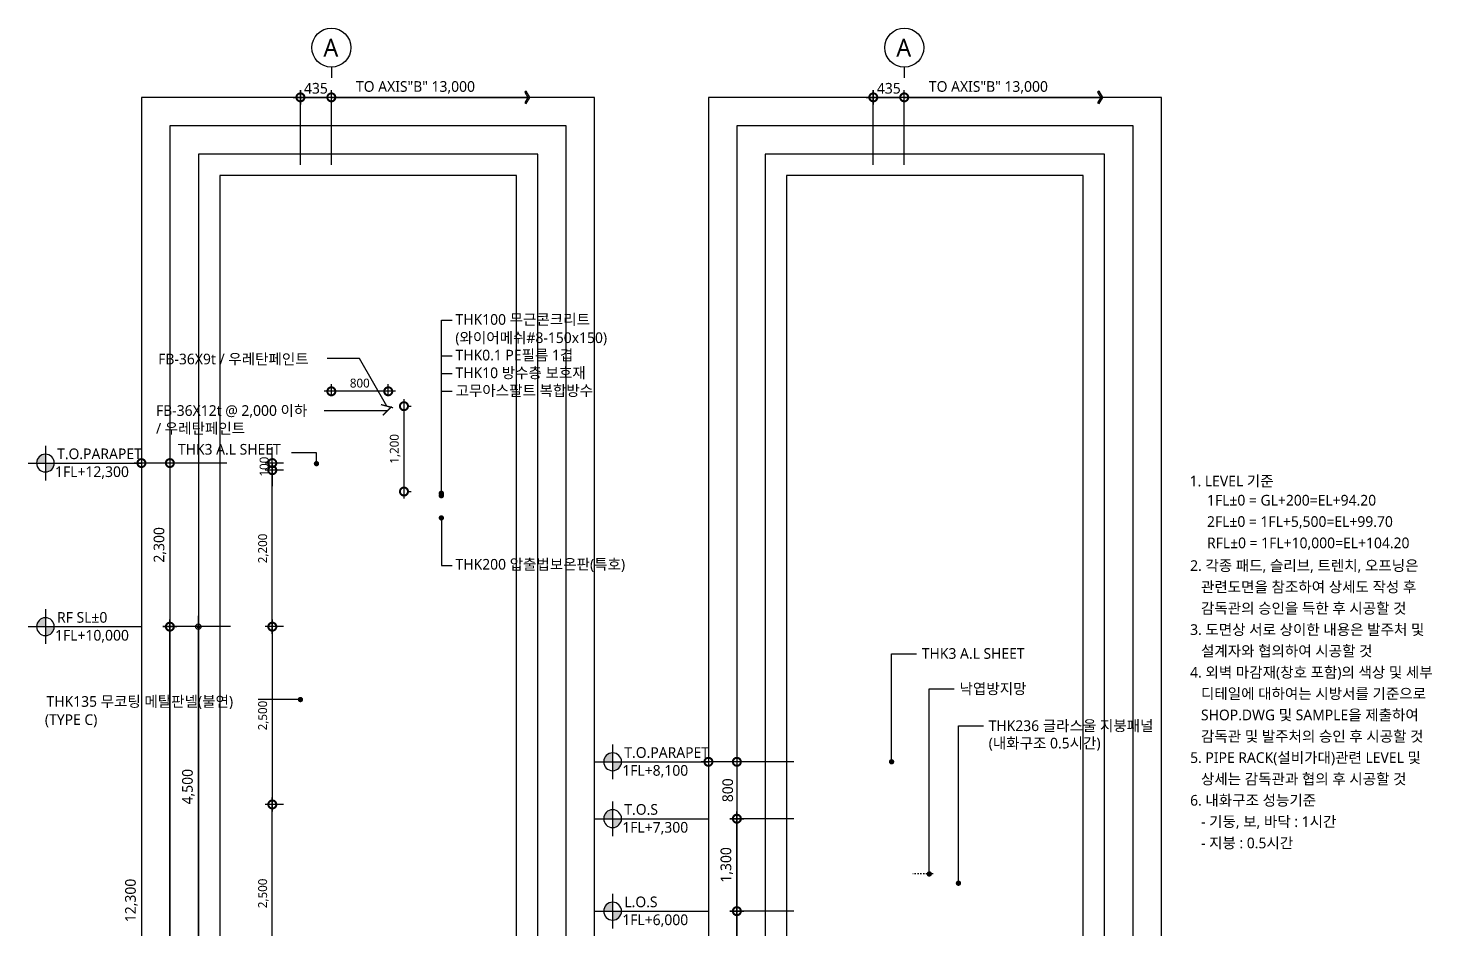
# Model space of a CAD drawing. Header units: millimetres. Extents: x 2568 to 292571, y 1285 to 27671.
# Drawn here: x 230785 to 250521, y 15005 to 27671 of the extents above; entities that cross this region are included whole.
import ezdxf
from ezdxf import colors
from ezdxf.entities.mleader import LeaderData, LeaderLine
from ezdxf.enums import TextEntityAlignment as Align
from ezdxf.math import Vec2, Vec3

# ---------------------------------------------------------------- set-up
doc = ezdxf.new("R2010")
doc.units = ezdxf.units.MM
doc.header["$LTSCALE"] = 200
doc.linetypes.add('HIDDEN', pattern=[2, 1, -1])
doc.layers.get('DEFPOINTS').update_dxf_attribs({"color": 137})
for name, color, linetype in [('3TXT', 3, 'Continuous'), ('A-dim', 7, 'Continuous'), ('A-dims', 7, 'Continuous'), ('DIM', 7, 'Continuous'), ('DIM-2', 7, 'Continuous'), ('DIM-INT', 7, 'Continuous'), ('SYM-LEAD', 6, 'Continuous'), ('SYM-LEVEL', 7, 'Continuous'), ('TAG', 6, 'Continuous'), ('TEXT', 3, 'Continuous')]:
    doc.layers.add(name, color=color, linetype=linetype)
doc.layers.add('NOPLOT', color=191, linetype='Continuous', plot=False)
doc.styles.add('$0$스타일1', font='malgun.ttf')
doc.styles.add('ARIALB', font='malgun.ttf')
doc.styles.add('T1', font='malgun.ttf')
doc.styles.add('XR-sec$0$스타일1', font='malgun.ttf')
doc.styles.add('맑은고딕', font='malgun.ttf')
doc.styles.add('스타일1', font='malgun.ttf')
doc.dimstyles.new('CJA', dxfattribs={"dimscale": 300, "dimtxt": 2.7, "dimasz": 1, "dimexe": 2, "dimexo": 3, "dimgap": 1, "dimtad": 1, "dimdec": 0, "dimzin": 1, "dimdsep": 46, "dimlunit": 6, "dimtxsty": '$0$스타일1', "dimblk": 'CJDOT', "dimcen": 0.09, "dimdle": 1, "dimclrd": 256, "dimclre": 256, "dimclrt": 3, "dimadec": 0, "dimazin": 0, "dimtfac": 1, "dimtdec": 0, "dimtix": 1, "dimtmove": 2, "dimatfit": 3, "dimldrblk": 'CJDOT', "dimfxl": 1, "dimtolj": 1, "dimtzin": 1, "dimarcsym": 0})
doc.dimstyles.new('DIM-QD 1', dxfattribs={"dimtxt": 3, "dimasz": 1.5, "dimexe": 1, "dimexo": 0, "dimgap": 1, "dimtad": 1, "dimdec": 3, "dimdsep": 46, "dimlunit": 6, "dimtxsty": '스타일1', "dimblk1": 'ARCHTICK', "dimblk2": 'ARCHTICK', "dimsah": 1, "dimcen": 0, "dimclrd": 256, "dimclre": 256, "dimclrt": 3, "dimazin": 2, "dimtfac": 1, "dimtdec": 3, "dimtix": 1, "dimtmove": 2, "dimatfit": 3, "dimldrblk": 'ARCHTICK', "dimfxl": 1, "dimtolj": 1, "dimtzin": 0, "dimarcsym": 0})
doc.dimstyles.new('GAUN-50', dxfattribs={"dimscale": 50, "dimtxt": 3, "dimasz": 1, "dimexe": 2, "dimexo": 3, "dimgap": 1, "dimtad": 1, "dimdec": 0, "dimzin": 1, "dimdsep": 46, "dimlunit": 6, "dimtxsty": '스타일1', "dimblk": 'GAUN-DOT', "dimcen": -2, "dimdle": 2, "dimclrd": 256, "dimclre": 256, "dimclrt": 3, "dimadec": 0, "dimazin": 0, "dimtfac": 1, "dimtdec": 0, "dimtix": 1, "dimtmove": 2, "dimatfit": 3, "dimldrblk": 'DOTSMALL', "dimfxl": 1, "dimtolj": 1, "dimtzin": 1, "dimarcsym": 0})
doc.dimstyles.new('HDA-P(N100)', dxfattribs={"dimscale": 50, "dimtxt": 3, "dimasz": 1, "dimexe": 2, "dimexo": 2, "dimgap": 1, "dimtad": 1, "dimdec": 0, "dimzin": 1, "dimdsep": 46, "dimlunit": 6, "dimtxsty": 'T1', "dimblk": 'Z_DOT', "dimcen": 1, "dimclrd": 256, "dimclrt": 3, "dimadec": 0, "dimazin": 0, "dimtfac": 1, "dimtdec": 0, "dimtix": 1, "dimtmove": 2, "dimatfit": 3, "dimldrblk": 'DOT', "dimfxl": 1, "dimtolj": 1, "dimtzin": 1, "dimarcsym": 0})

# ---------------------------------------------------------------- blocks, each defined once
blk = doc.blocks.new('bu-v')
at = {"layer": 'TAG', "ltscale": 0.2}
blk.add_line((0, 3), (0, 0), dxfattribs=at)
blk.add_circle((0, 8.5), 5.5, dxfattribs=at)
at = {"layer": 'TAG', "color": 3, "style": 'ARIALB'}
blk.add_attdef('1', text='', height=5, dxfattribs=at).set_placement((0, 8.5), align=Align.MIDDLE_CENTER)
blk = doc.blocks.new('GAUN-DOT')
at = {"linetype": 'ByBlock'}
for p, q in [((2, 0), (-2, 0)), ((0, -2), (0, 2))]:
    blk.add_line(p, q, dxfattribs=at)
at = {"const_width": 2.25}
blk.add_lwpolyline([(0, 0.28125, 1), (0, -0.28125, 1)], format="xyb", close=True, dxfattribs=at)
blk = doc.blocks.new('*D80')
at = {"layer": 'DEFPOINTS', "color": 0, "transparency": 16777216}
for p in [(235049, 26697), (234614, 25597), (235049, 25597)]:
    blk.add_point(p, dxfattribs=at)
at = {"layer": 'DIM', "lineweight": -2, "transparency": 16777216}
for p, q in [((234614, 25747), (234614, 26797)), ((234664, 26697), (234999, 26697)), ((235049, 25747), (235049, 26797))]:
    blk.add_line(p, q, dxfattribs=at)
at = {"layer": 'DIM', "lineweight": -2, "transparency": 16777216, "xscale": 50, "yscale": 50, "zscale": 50, "rotation": 180}
blk.add_blockref('GAUN-DOT', (234614, 26697), dxfattribs=at)
at = {"layer": 'DIM', "lineweight": -2, "transparency": 16777216, "xscale": 50, "yscale": 50, "zscale": 50}
blk.add_blockref('GAUN-DOT', (235049, 26697), dxfattribs=at)
at = {"layer": 'DIM', "color": 3, "transparency": 16777216, "insert": (234832, 26824), "char_height": 150, "attachment_point": 5, "style": '스타일1'}
blk.add_mtext('\\A1;435', dxfattribs=at)
blk = doc.blocks.new('_DotSmall')
at = {"color": 0, "linetype": 'ByBlock', "const_width": 0.5}
blk.add_lwpolyline([(-0.0625, 0, 1), (0.0625, 0, 1)], format="xyb", close=True, dxfattribs=at)
blk = doc.blocks.new('*D81')
at = {"layer": 'DEFPOINTS', "color": 0, "transparency": 16777216}
for p in [(243103, 26697), (242668, 25597), (243103, 25597)]:
    blk.add_point(p, dxfattribs=at)
at = {"layer": 'DIM', "lineweight": -2, "transparency": 16777216}
for p, q in [((242668, 25747), (242668, 26797)), ((242718, 26697), (243053, 26697)), ((243103, 25747), (243103, 26797))]:
    blk.add_line(p, q, dxfattribs=at)
at = {"layer": 'DIM', "lineweight": -2, "transparency": 16777216, "xscale": 50, "yscale": 50, "zscale": 50, "rotation": 180}
blk.add_blockref('GAUN-DOT', (242668, 26697), dxfattribs=at)
at = {"layer": 'DIM', "lineweight": -2, "transparency": 16777216, "xscale": 50, "yscale": 50, "zscale": 50}
blk.add_blockref('GAUN-DOT', (243103, 26697), dxfattribs=at)
at = {"layer": 'DIM', "color": 3, "transparency": 16777216, "insert": (242886, 26824), "char_height": 150, "attachment_point": 5, "style": '스타일1'}
blk.add_mtext('\\A1;435', dxfattribs=at)
blk = doc.blocks.new('*D102')
at = {"layer": 'A-dim', "lineweight": -2, "transparency": 16777216}
for p, q in [((233579, 21555), (232279, 21555)), ((232379, 21505), (232379, 9305)), ((233579, 9255), (232279, 9255))]:
    blk.add_line(p, q, dxfattribs=at)
at = {"layer": 'DEFPOINTS', "color": 0, "transparency": 16777216}
for p in [(233729, 21555), (232379, 9255), (233729, 9255)]:
    blk.add_point(p, dxfattribs=at)
at = {"layer": 'A-dim', "lineweight": -2, "transparency": 16777216, "xscale": 50, "yscale": 50, "zscale": 50}
for p, rotation in [((232379, 21555), 90), ((232379, 9255), 270)]:
    blk.add_blockref('GAUN-DOT', p, dxfattribs=dict(at, rotation=rotation))
at = {"layer": 'A-dim', "color": 3, "transparency": 16777216, "insert": (232238, 15405), "char_height": 150, "attachment_point": 5, "rotation": 90, "style": '스타일1'}
blk.add_mtext('\\A1;12,300', dxfattribs=at)
blk = doc.blocks.new('XR-sec$0$LEVEL1')
at = {"layer": 'SYM-LEVEL'}
h = blk.add_hatch(color=6, dxfattribs=at)
edge = h.paths.add_edge_path()
edge.add_ellipse((4.87, 0), major_axis=(1.77, 1.77), ratio=1, start_angle=405, end_angle=495)
edge.add_line((2.37, 0), (4.87, 0))
edge.add_line((4.87, 0), (4.87, 2.5))
edge = h.paths.add_edge_path()
edge.add_ellipse((4.87, 0), major_axis=(1.77, 1.77), ratio=1, start_angle=225, end_angle=315)
edge.add_line((7.37, 0), (4.87, 0))
edge.add_line((4.87, 0), (4.87, -2.5))
at = {"layer": 'SYM-LEVEL', "color": 6}
for p, q in [((4.87, 4.87), (4.87, -4.87)), ((0, 0), (9.74, 0)), ((9.07, 0), (31.8, 0))]:
    blk.add_line(p, q, dxfattribs=at)
blk.add_ellipse((4.87, 0), major_axis=(1.77, 1.77), ratio=1, start_param=5.497787, end_param=11.780972, dxfattribs=at)
at = {"layer": 'SYM-LEVEL', "color": 3, "style": 'XR-sec$0$스타일1'}
for tag, p in [('1층-바닥마감', (8.16, 1.11)), ('EL-+100', (8.16, -3.93))]:
    blk.add_attdef(tag, p, '', height=3, dxfattribs=at)
blk = doc.blocks.new('*D105')
at = {"layer": 'A-dim', "lineweight": -2, "transparency": 16777216}
for p, q in [((233579, 19255), (232679, 19255)), ((232779, 9305), (232779, 19205)), ((233579, 9255), (232679, 9255))]:
    blk.add_line(p, q, dxfattribs=at)
at = {"layer": 'DEFPOINTS', "color": 0, "transparency": 16777216}
for p in [(232779, 19255), (233729, 19255), (233729, 9255)]:
    blk.add_point(p, dxfattribs=at)
at = {"layer": 'A-dim', "lineweight": -2, "transparency": 16777216, "xscale": 50, "yscale": 50, "zscale": 50}
for p, rotation in [((232779, 19255), 90), ((232779, 9255), 270)]:
    blk.add_blockref('GAUN-DOT', p, dxfattribs=dict(at, rotation=rotation))
at = {"layer": 'A-dim', "color": 3, "transparency": 16777216, "insert": (232638, 14255), "char_height": 150, "attachment_point": 5, "rotation": 90, "style": '스타일1'}
blk.add_mtext('\\A1;10,000', dxfattribs=at)
blk = doc.blocks.new('*D106')
at = {"layer": 'A-dim', "lineweight": -2, "transparency": 16777216}
for p, q in [((233579, 21555), (232679, 21555)), ((232779, 21505), (232779, 19305)), ((233579, 19255), (232679, 19255))]:
    blk.add_line(p, q, dxfattribs=at)
at = {"layer": 'DEFPOINTS', "color": 0, "transparency": 16777216}
for p in [(233729, 21555), (232779, 19255), (233729, 19255)]:
    blk.add_point(p, dxfattribs=at)
at = {"layer": 'A-dim', "lineweight": -2, "transparency": 16777216, "xscale": 50, "yscale": 50, "zscale": 50}
for p, rotation in [((232779, 21555), 90), ((232779, 19255), 270)]:
    blk.add_blockref('GAUN-DOT', p, dxfattribs=dict(at, rotation=rotation))
at = {"layer": 'A-dim', "color": 3, "transparency": 16777216, "insert": (232639, 20405), "char_height": 150, "attachment_point": 5, "rotation": 90, "style": '스타일1'}
blk.add_mtext('\\A1;2,300', dxfattribs=at)
blk = doc.blocks.new('Z_DOT')
at = {"layer": 'A-dims', "color": 0}
for p, q in [((-3, 0), (3, 0)), ((0, -3), (0, 3))]:
    blk.add_line(p, q, dxfattribs=at)
for radius in [0.75, 0.375]:
    blk.add_circle((0, 0), radius, dxfattribs=at)
blk = doc.blocks.new('*D107')
at = {"layer": 'A-dim', "color": 0, "lineweight": -2, "transparency": 16777216}
for p, q in [((233629, 19255), (233079, 19255)), ((233629, 14755), (233079, 14755))]:
    blk.add_line(p, q, dxfattribs=at)
at = {"layer": 'A-dim', "lineweight": -2, "transparency": 16777216}
blk.add_line((233179, 14805), (233179, 19205), dxfattribs=at)
at = {"layer": 'DEFPOINTS', "color": 0, "transparency": 16777216}
for p in [(233179, 19255), (233729, 19255), (233729, 14755)]:
    blk.add_point(p, dxfattribs=at)
at = {"layer": 'A-dim', "lineweight": -2, "transparency": 16777216, "xscale": 50, "yscale": 50, "zscale": 50}
for p, rotation in [((233179, 19255), 90), ((233179, 14755), 270)]:
    blk.add_blockref('Z_DOT', p, dxfattribs=dict(at, rotation=rotation))
at = {"layer": 'A-dim', "color": 3, "transparency": 16777216, "insert": (233039, 17005), "char_height": 150, "attachment_point": 5, "rotation": 90, "style": 'T1'}
blk.add_mtext('\\A1;4,500', dxfattribs=at)
blk = doc.blocks.new('_DOT')
at = {"color": 0, "linetype": 'ByBlock'}
blk.add_line((-0.5, 0), (-1, 0), dxfattribs=at)
at = {"color": 0, "linetype": 'ByBlock', "const_width": 0.5}
blk.add_lwpolyline([(-0.25, 0, 1), (0.25, 0, 1)], format="xyb", close=True, dxfattribs=at)
blk = doc.blocks.new('*D108')
at = {"layer": 'A-dim', "lineweight": -2, "transparency": 16777216}
for p, q in [((241550, 17355), (240250, 17355)), ((240350, 17305), (240350, 9205)), ((241550, 9155), (240250, 9155))]:
    blk.add_line(p, q, dxfattribs=at)
at = {"layer": 'DEFPOINTS', "color": 0, "transparency": 16777216}
for p in [(241700, 17355), (240350, 9155), (241700, 9155)]:
    blk.add_point(p, dxfattribs=at)
at = {"layer": 'A-dim', "lineweight": -2, "transparency": 16777216, "xscale": 50, "yscale": 50, "zscale": 50}
for p, rotation in [((240350, 17355), 90), ((240350, 9155), 270)]:
    blk.add_blockref('GAUN-DOT', p, dxfattribs=dict(at, rotation=rotation))
at = {"layer": 'A-dim', "color": 3, "transparency": 16777216, "insert": (240210, 13255), "char_height": 150, "attachment_point": 5, "rotation": 90, "style": '스타일1'}
blk.add_mtext('\\A1;8,200', dxfattribs=at)
blk = doc.blocks.new('*D110')
at = {"layer": 'A-dim', "lineweight": -2, "transparency": 16777216}
for p, q in [((241550, 15255), (240650, 15255)), ((240750, 9305), (240750, 15205)), ((241550, 9255), (240650, 9255))]:
    blk.add_line(p, q, dxfattribs=at)
at = {"layer": 'DEFPOINTS', "color": 0, "transparency": 16777216}
for p in [(240750, 15255), (241700, 15255), (241700, 9255)]:
    blk.add_point(p, dxfattribs=at)
at = {"layer": 'A-dim', "lineweight": -2, "transparency": 16777216, "xscale": 50, "yscale": 50, "zscale": 50}
for p, rotation in [((240750, 15255), 90), ((240750, 9255), 270)]:
    blk.add_blockref('GAUN-DOT', p, dxfattribs=dict(at, rotation=rotation))
at = {"layer": 'A-dim', "color": 3, "transparency": 16777216, "insert": (240610, 12255), "char_height": 150, "attachment_point": 5, "rotation": 90, "style": '스타일1'}
blk.add_mtext('\\A1;6,000', dxfattribs=at)
blk = doc.blocks.new('*D111')
at = {"layer": 'A-dim', "lineweight": -2, "transparency": 16777216}
for p, q in [((241550, 17355), (240650, 17355)), ((240750, 17305), (240750, 16605)), ((241550, 16555), (240650, 16555))]:
    blk.add_line(p, q, dxfattribs=at)
at = {"layer": 'DEFPOINTS', "color": 0, "transparency": 16777216}
for p in [(241700, 17355), (240750, 16555), (241700, 16555)]:
    blk.add_point(p, dxfattribs=at)
at = {"layer": 'A-dim', "lineweight": -2, "transparency": 16777216, "xscale": 50, "yscale": 50, "zscale": 50}
for p, rotation in [((240750, 17355), 90), ((240750, 16555), 270)]:
    blk.add_blockref('GAUN-DOT', p, dxfattribs=dict(at, rotation=rotation))
at = {"layer": 'A-dim', "color": 3, "transparency": 16777216, "insert": (240622, 16955), "char_height": 150, "attachment_point": 5, "rotation": 90, "style": '스타일1'}
blk.add_mtext('\\A1;800', dxfattribs=at)
blk = doc.blocks.new('_ARCHTICK')
at = {"color": 0, "linetype": 'ByBlock', "const_width": 0.15}
blk.add_lwpolyline([(-0.5, -0.5), (0.5, 0.5)], dxfattribs=at)
blk = doc.blocks.new('*D311')
at = {"layer": 'DEFPOINTS', "color": 0, "transparency": 16777216}
for p in [(234527, 19255), (234219, 16755), (234527, 16755)]:
    blk.add_point(p, dxfattribs=at)
at = {"layer": 'DIM-INT', "color": 7, "lineweight": -2, "transparency": 16777216}
for p, q in [((234219, 19355), (234219, 16655)), ((234377, 19255), (234119, 19255)), ((234377, 16755), (234119, 16755))]:
    blk.add_line(p, q, dxfattribs=at)
at = {"layer": 'DIM-INT', "color": 7, "lineweight": -2, "transparency": 16777216, "xscale": 225, "yscale": 225, "zscale": 225}
for p, rotation in [((234219, 19255), 90), ((234219, 16755), 270)]:
    blk.add_blockref('_DotSmall', p, dxfattribs=dict(at, rotation=rotation))
at = {"layer": 'DIM-INT', "color": 3, "transparency": 16777216, "insert": (234094, 18005), "char_height": 125, "attachment_point": 5, "rotation": 90, "style": '스타일1'}
blk.add_mtext('\\A1;2,500', dxfattribs=at)
blk = doc.blocks.new('CJDOT')
blk.add_line((-2, 0), (2, 0))
at = {"const_width": 0.5}
blk.add_lwpolyline([(-0.25, 0, 1), (0.25, 0, 1)], format="xyb", close=True, dxfattribs=at)
blk = doc.blocks.new('*D312')
at = {"layer": 'DEFPOINTS', "color": 0, "transparency": 16777216}
for p in [(234219, 16755), (234527, 16755), (234527, 14255)]:
    blk.add_point(p, dxfattribs=at)
at = {"layer": 'DIM-INT', "color": 7, "lineweight": -2, "transparency": 16777216}
for p, q in [((234219, 14155), (234219, 16855)), ((234377, 16755), (234119, 16755)), ((234377, 14255), (234119, 14255))]:
    blk.add_line(p, q, dxfattribs=at)
at = {"layer": 'DIM-INT', "color": 7, "lineweight": -2, "transparency": 16777216, "xscale": 225, "yscale": 225, "zscale": 225}
for p, rotation in [((234219, 16755), 90), ((234219, 14255), 270)]:
    blk.add_blockref('_DotSmall', p, dxfattribs=dict(at, rotation=rotation))
at = {"layer": 'DIM-INT', "color": 3, "transparency": 16777216, "insert": (234094, 15505), "char_height": 125, "attachment_point": 5, "rotation": 90, "style": '스타일1'}
blk.add_mtext('\\A1;2,500', dxfattribs=at)
blk = doc.blocks.new('*D313')
at = {"layer": 'DEFPOINTS', "color": 0, "transparency": 16777216}
for p in [(234219, 21455), (234527, 21455), (234527, 19255)]:
    blk.add_point(p, dxfattribs=at)
at = {"layer": 'DIM-INT', "color": 7, "lineweight": -2, "transparency": 16777216}
for p, q in [((234219, 19155), (234219, 21555)), ((234377, 21455), (234119, 21455)), ((234377, 19255), (234119, 19255))]:
    blk.add_line(p, q, dxfattribs=at)
at = {"layer": 'DIM-INT', "color": 7, "lineweight": -2, "transparency": 16777216, "xscale": 225, "yscale": 225, "zscale": 225}
for p, rotation in [((234219, 21455), 90), ((234219, 19255), 270)]:
    blk.add_blockref('_DotSmall', p, dxfattribs=dict(at, rotation=rotation))
at = {"layer": 'DIM-INT', "color": 3, "transparency": 16777216, "insert": (234094, 20355), "char_height": 125, "attachment_point": 5, "rotation": 90, "style": '스타일1'}
blk.add_mtext('\\A1;2,200', dxfattribs=at)
blk = doc.blocks.new('*D314')
at = {"layer": 'DEFPOINTS', "color": 0, "transparency": 16777216}
for p in [(234527, 21555), (234219, 21455), (234527, 21455)]:
    blk.add_point(p, dxfattribs=at)
at = {"layer": 'DIM-INT', "color": 7, "lineweight": -2, "transparency": 16777216}
for p, q in [((234219, 21555), (234219, 21780)), ((234377, 21555), (234119, 21555)), ((234219, 21555), (234219, 21455)), ((234377, 21455), (234119, 21455)), ((234219, 21455), (234219, 21230))]:
    blk.add_line(p, q, dxfattribs=at)
at = {"layer": 'DIM-INT', "color": 7, "lineweight": -2, "transparency": 16777216, "xscale": 225, "yscale": 225, "zscale": 225}
for p, rotation in [((234219, 21555), 270), ((234219, 21455), 90)]:
    blk.add_blockref('_DotSmall', p, dxfattribs=dict(at, rotation=rotation))
at = {"layer": 'DIM-INT', "color": 3, "transparency": 16777216, "insert": (234104, 21505), "char_height": 125, "attachment_point": 5, "rotation": 90, "style": '스타일1'}
blk.add_mtext('\\A1;100', dxfattribs=at)
blk = doc.blocks.new('*D316')
at = {"layer": 'DEFPOINTS', "color": 0, "transparency": 16777216}
for p in [(235980, 22355), (235980, 21155), (236070, 21155)]:
    blk.add_point(p, dxfattribs=at)
at = {"layer": 'DIM-INT', "color": 7, "lineweight": -2, "transparency": 16777216}
for p, q in [((236070, 22455), (236070, 21055)), ((236130, 22355), (236170, 22355)), ((236130, 21155), (236170, 21155))]:
    blk.add_line(p, q, dxfattribs=at)
at = {"layer": 'DIM-INT', "color": 7, "lineweight": -2, "transparency": 16777216, "xscale": 225, "yscale": 225, "zscale": 225}
for p, rotation in [((236070, 22355), 90), ((236070, 21155), 270)]:
    blk.add_blockref('_DotSmall', p, dxfattribs=dict(at, rotation=rotation))
at = {"layer": 'DIM-INT', "color": 3, "transparency": 16777216, "insert": (235945, 21755), "char_height": 125, "attachment_point": 5, "rotation": 90, "style": '스타일1'}
blk.add_mtext('\\A1;1,200', dxfattribs=at)
blk = doc.blocks.new('*D317')
at = {"layer": 'DEFPOINTS', "color": 0, "transparency": 16777216}
for p in [(235049, 22564), (235049, 22355), (235849, 22355)]:
    blk.add_point(p, dxfattribs=at)
at = {"layer": 'DIM-INT', "color": 7, "lineweight": -2, "transparency": 16777216}
for p, q in [((235949, 22564), (234949, 22564)), ((235049, 22505), (235049, 22664)), ((235849, 22505), (235849, 22664))]:
    blk.add_line(p, q, dxfattribs=at)
at = {"layer": 'DIM-INT', "color": 7, "lineweight": -2, "transparency": 16777216, "xscale": 225, "yscale": 225, "zscale": 225, "rotation": 180}
blk.add_blockref('_DotSmall', (235049, 22564), dxfattribs=at)
at = {"layer": 'DIM-INT', "color": 7, "lineweight": -2, "transparency": 16777216, "xscale": 225, "yscale": 225, "zscale": 225}
blk.add_blockref('_DotSmall', (235849, 22564), dxfattribs=at)
at = {"layer": 'DIM-INT', "color": 3, "transparency": 16777216, "insert": (235449, 22679), "char_height": 125, "attachment_point": 5, "style": '스타일1'}
blk.add_mtext('\\A1;800', dxfattribs=at)
blk = doc.blocks.new('*D411')
at = {"layer": 'A-dim', "lineweight": -2, "transparency": 16777216}
for p, q in [((241550, 16555), (240650, 16555)), ((240750, 15305), (240750, 16505)), ((241550, 15255), (240650, 15255))]:
    blk.add_line(p, q, dxfattribs=at)
at = {"layer": 'DEFPOINTS', "color": 0, "transparency": 16777216}
for p in [(240750, 16555), (241700, 16555), (241700, 15255)]:
    blk.add_point(p, dxfattribs=at)
at = {"layer": 'A-dim', "lineweight": -2, "transparency": 16777216, "xscale": 50, "yscale": 50, "zscale": 50}
for p, rotation in [((240750, 16555), 90), ((240750, 15255), 270)]:
    blk.add_blockref('GAUN-DOT', p, dxfattribs=dict(at, rotation=rotation))
at = {"layer": 'A-dim', "color": 3, "transparency": 16777216, "insert": (240609, 15905), "char_height": 150, "attachment_point": 5, "rotation": 90, "style": '스타일1'}
blk.add_mtext('\\A1;1,300', dxfattribs=at)
blk = doc.blocks.new('A$C1ac9ef66')
at = {"layer": '3TXT', "style": '스타일1'}
for s, p in [('1. LEVEL 기준', (0, 0)), ('1FL±0 = GL+200=EL+94.20', (245, -270)), ('2FL±0 = 1FL+5,500=EL+99.70', (245, -570)), ('RFL±0 = 1FL+10,000=EL+104.20', (245, -870)), ('2. 각종 패드, 슬리브, 트렌치, 오프닝은', (8, -1189)), ('   관련도면을 참조하여 상세도 작성 후 ', (8, -1489)), ('   감독관의 승인을 득한 후 시공할 것', (8, -1789)), ('3. 도면상 서로 상이한 내용은 발주처 및   ', (8, -2089)), ('   설계자와 협의하여 시공할 것', (8, -2389)), ('4. 외벽 마감재(창호 포함)의 색상 및 세부', (8, -2689)), ('   디테일에 대하여는 시방서를 기준으로', (8, -2989)), ('   SHOP.DWG 및 SAMPLE을 제출하여', (8, -3289)), ('   감독관 및 발주처의 승인 후 시공할 것', (8, -3589)), ('5. PIPE RACK(설비가대)관련 LEVEL 및 ', (8, -3889)), ('   상세는 감독관과 협의 후 시공할 것 ', (8, -4189)), ('6. 내화구조 성능기준', (8, -4489)), ('   - 기둥, 보, 바닥 : 1시간', (8, -4789)), ('   - 지붕 : 0.5시간', (8, -5089))]:
    blk.add_text(s, height=150, dxfattribs=at).set_placement(p)

msp = doc.modelspace()

# ---------------------------------------------------------------- linework, layer by layer
at = {"layer": 'A-dim', "ltscale": 30}
for points in [[(235049.3, 26696.5), (237839.5, 26696.5), (237789.5, 26783.1), (237767.8, 26770.6), (237810.6, 26696.5), (237767.8, 26622.4), (237789.5, 26609.9), (237839.5, 26696.5)], [(243103.4, 26696.5), (245893.6, 26696.5), (245843.6, 26783.1), (245821.9, 26770.6), (245864.7, 26696.5), (245821.9, 26622.4), (245843.6, 26609.9), (245893.6, 26696.5)]]:
    msp.add_lwpolyline(points, dxfattribs=at)
at = {"layer": 'DIM-2', "linetype": 'HIDDEN', "ltscale": 0.1}
msp.add_line((243507.4, 15780.7), (243225, 15780.7), dxfattribs=at)
at = {"layer": 'NOPLOT'}
for points in [[(232379, 2455.2), (238749.7, 2455.2), (238749.7, 26696.5), (232379, 26696.5)], [(240349.7, 2455.2), (246720.4, 2455.2), (246720.4, 26696.5), (240349.7, 26696.5)], [(232779, 2855.2), (238349.7, 2855.2), (238349.7, 26296.5), (232779, 26296.5)], [(240749.7, 2855.2), (246320.4, 2855.2), (246320.4, 26296.5), (240749.7, 26296.5)], [(233179, 3255.2), (237949.7, 3255.2), (237949.7, 25896.5), (233179, 25896.5)], [(241149.7, 3255.2), (245920.4, 3255.2), (245920.4, 25896.5), (241149.7, 25896.5)], [(233479, 3555.2), (237649.7, 3555.2), (237649.7, 25596.5), (233479, 25596.5)], [(241449.7, 3555.2), (245620.4, 3555.2), (245620.4, 25596.5), (241449.7, 25596.5)]]:
    msp.add_lwpolyline(points, close=True, dxfattribs=at)

# ---------------------------------------------------------------- block references
at = {"layer": 'DIM-2'}
msp.add_blockref('A$C1ac9ef66', (247114.2, 21227.8), dxfattribs=at)
at = {"layer": 'SYM-LEVEL'}
ref = msp.add_blockref('XR-sec$0$LEVEL1', (230785.4, 21555.2), dxfattribs=dict(at, xscale=50, yscale=50, zscale=50))
ref.add_attrib('EL-+100', '1FL+12,300', (231164.7, 21358.8), dxfattribs={"color": 3, "height": 150, "style": 'XR-sec$0$스타일1'})
ref.add_attrib('1층-바닥마감', 'T.O.PARAPET', (231193.3, 21610.4), dxfattribs={"color": 3, "height": 150, "style": 'XR-sec$0$스타일1'})
ref = msp.add_blockref('XR-sec$0$LEVEL1', (230785.4, 19255.2), dxfattribs=dict(at, xscale=50, yscale=50, zscale=50))
ref.add_attrib('EL-+100', '1FL+10,000', (231164.7, 19058.8), dxfattribs={"color": 3, "height": 150, "style": 'XR-sec$0$스타일1'})
ref.add_attrib('1층-바닥마감', 'RF SL±0', (231193.3, 19310.4), dxfattribs={"color": 3, "height": 150, "style": 'XR-sec$0$스타일1'})
ref = msp.add_blockref('XR-sec$0$LEVEL1', (238759.6, 17355.2), dxfattribs=dict(at, xscale=50, yscale=50, zscale=50))
ref.add_attrib('EL-+100', '1FL+8,100', (239138.9, 17158.8), dxfattribs={"color": 3, "height": 150, "style": 'XR-sec$0$스타일1'})
ref.add_attrib('1층-바닥마감', 'T.O.PARAPET', (239167.5, 17410.4), dxfattribs={"color": 3, "height": 150, "style": 'XR-sec$0$스타일1'})
ref = msp.add_blockref('XR-sec$0$LEVEL1', (238759.6, 16555.2), dxfattribs=dict(at, xscale=50, yscale=50, zscale=50))
ref.add_attrib('EL-+100', '1FL+7,300', (239138.9, 16358.8), dxfattribs={"color": 3, "height": 150, "style": 'XR-sec$0$스타일1'})
ref.add_attrib('1층-바닥마감', 'T.O.S', (239167.5, 16610.4), dxfattribs={"color": 3, "height": 150, "style": 'XR-sec$0$스타일1'})
ref = msp.add_blockref('XR-sec$0$LEVEL1', (238759.6, 15255.2), dxfattribs=dict(at, xscale=50, yscale=50, zscale=50))
ref.add_attrib('EL-+100', '1FL+6,000', (239138.9, 15058.8), dxfattribs={"color": 3, "height": 150, "style": 'XR-sec$0$스타일1'})
ref.add_attrib('1층-바닥마감', 'L.O.S', (239167.5, 15310.4), dxfattribs={"color": 3, "height": 150, "style": 'XR-sec$0$스타일1'})
at = {"layer": 'TAG'}
ref = msp.add_blockref('bu-v', (235049.3, 26971.2), dxfattribs=dict(at, xscale=50.00000000000169, yscale=50.00000000000169, zscale=50.00000000000169))
ref.add_attrib('1', 'A', dxfattribs={"color": 3, "height": 250, "style": '맑은고딕'}).set_placement((235042, 27396.2), align=Align.MIDDLE_CENTER)
ref = msp.add_blockref('bu-v', (243103.4, 26971.2), dxfattribs=dict(at, xscale=50.00000000000169, yscale=50.00000000000169, zscale=50.00000000000169))
ref.add_attrib('1', 'A', dxfattribs={"color": 3, "height": 250, "style": '맑은고딕'}).set_placement((243096.1, 27396.2), align=Align.MIDDLE_CENTER)

# ---------------------------------------------------------------- texts
at = {"layer": 'A-dim', "color": 3, "style": 'T1'}
for p in [(235395.3, 26775.1), (243449.4, 26775.1)]:
    msp.add_text('TO AXIS"B" 13,000', height=150, dxfattribs=at).set_placement(p)
at = {"layer": 'TEXT', "color": 3, "style": '스타일1'}
for s, p in [('(와이어메쉬#8-150x150)', (236792.2, 23242.7)), ('THK3 A.L SHEET', (232892.2, 21673.8)), ('THK3 A.L SHEET', (243350, 18802.7)), ('낙엽방지망', (243880, 18307.3)), ('THK135 무코팅 메탈판넬(불연)', (231045.2, 18128.2)), ('(TYPE C)', (231021.8, 17872.6)), ('THK236 글라스울 지붕패널', (244290, 17787.3)), ('(내화구조 0.5시간)', (244290, 17543))]:
    msp.add_text(s, height=150, dxfattribs=at).set_placement(p)
for s, p in [('FB-36X9t / 우레탄페인트', (232614.7, 23018.1, 0)), ('FB-36X12t @ 2,000 이하', (232583.8, 22293.7)), ('/ 우레탄페인트', (232583.8, 22043.1))]:
    msp.add_text(s, height=150, dxfattribs=at).set_placement(p, align=Align.MIDDLE_LEFT)

# ---------------------------------------------------------------- dimensions: what is measured, and where the dimension line sits
at = {"layer": 'A-dim'}
for base, p1, p2, angle, dimstyle, picture, middle in [((232379, 9255.2), (233729, 21555.2), (233729, 9255.2), 270, 'GAUN-50', '*D102', (232238.5, 15405.2)), ((232779, 19255.2), (233729, 21555.2), (233729, 19255.2), 270, 'GAUN-50', '*D106', (232638.9, 20405.2)), ((232779, 19255.2), (233729, 9255.2), (233729, 19255.2), 90, 'GAUN-50', '*D105', (232638.5, 14255.2)), ((233179, 19255.2), (233729, 14755.2), (233729, 19255.2), 90, 'HDA-P(N100)', '*D107', (233038.8, 17005.2)), ((240349.7, 9155.2), (241699.7, 17355.2), (241699.7, 9155.2), 270, 'GAUN-50', '*D108', (240209.6, 13255.2)), ((240749.7, 16555.2), (241699.7, 17355.2), (241699.7, 16555.2), 270, 'GAUN-50', '*D111', (240622.2, 16955.2)), ((240749.7, 16555.2), (241699.7, 15255.2), (241699.7, 16555.2), 90, 'GAUN-50', '*D411', (240609.2, 15905.2)), ((240749.7, 15255.2), (241699.7, 9255.2), (241699.7, 15255.2), 90, 'GAUN-50', '*D110', (240609.6, 12255.2))]:
    dim = msp.add_linear_dim(base=base, p1=p1, p2=p2, angle=angle, dimstyle=dimstyle, dxfattribs=at)
    dim.commit()
    dim.dimension.update_dxf_attribs({"geometry": picture, "text_midpoint": middle})
at = {"layer": 'DIM'}
for base, p1, p2, picture, middle in [((235049.3, 26696.5), (234614.3, 25596.5), (235049.3, 25596.5), '*D80', (234831.8, 26824)), ((243103.4, 26696.5), (242668.4, 25596.5), (243103.4, 25596.5), '*D81', (242885.9, 26824))]:
    dim = msp.add_linear_dim(base=base, p1=p1, p2=p2, angle=0, dimstyle='GAUN-50', dxfattribs=at)
    dim.commit()
    dim.dimension.update_dxf_attribs({"geometry": picture, "text_midpoint": middle})
at = {"layer": 'DIM-INT'}
dim = msp.add_linear_dim(base=(235049.3, 22564.2), p1=(235849.3, 22355.2), p2=(235049.3, 22355.2), dimstyle='CJA', override={"dimscale": 50, "dimtxt": 2.5, "dimasz": 4.5, "dimtxsty": '스타일1', "dimblk1": 'DotSmall', "dimblk2": 'DotSmall', "dimsah": 1, "dimdle": 2, "dimclrd": 7, "dimclre": 7}, dxfattribs=at)
dim.commit()
dim.dimension.update_dxf_attribs({"geometry": '*D317', "text_midpoint": (235449.3, 22678.7)})
for base, p1, p2, angle, picture, middle in [((236070, 21155.2), (235980, 22355.2), (235980, 21155.2), 90, '*D316', (235944.6, 21755.2)), ((234218.6, 21455.2), (234527.4, 21555.2), (234527.4, 21455.2), 270, '*D314', (234103.7, 21505.2)), ((234218.6, 21455.2), (234527.4, 19255.2), (234527.4, 21455.2), 90, '*D313', (234093.5, 20355.2)), ((234218.6, 16755.2), (234527.4, 19255.2), (234527.4, 16755.2), 270, '*D311', (234093.5, 18005.2)), ((234218.6, 16755.2), (234527.4, 14255.2), (234527.4, 16755.2), 90, '*D312', (234093.5, 15505.2))]:
    dim = msp.add_linear_dim(base=base, p1=p1, p2=p2, angle=angle, dimstyle='CJA', override={"dimscale": 50, "dimtxt": 2.5, "dimasz": 4.5, "dimtxsty": '스타일1', "dimblk1": 'DotSmall', "dimblk2": 'DotSmall', "dimsah": 1, "dimdle": 2, "dimclrd": 7, "dimclre": 7}, dxfattribs=at)
    dim.commit()
    dim.dimension.update_dxf_attribs({"geometry": picture, "text_midpoint": middle})

# ---------------------------------------------------------------- leaders
at = {"layer": 'SYM-LEAD'}
for points, override in [([(234840, 21547.2), (234840, 21698.8), (234490, 21698.8)], {"dimscale": 50, "dimasz": 1.5, "dimtad": 0, "dimclrd": 6, "dimldrblk": 'DOT'}), ([(242925, 17355.2), (242925, 18874.4), (243275, 18874.4)], {"dimscale": 50, "dimasz": 1.5, "dimtad": 0, "dimclrd": 6, "dimldrblk": 'DOT'}), ([(243455, 15778), (243455, 18378.9), (243805, 18378.9)], {"dimscale": 50, "dimasz": 1.5, "dimtad": 0, "dimclrd": 6, "dimldrblk": 'DOT'}), ([(234614.3, 18230), (234018.8, 18230)], {"dimscale": 50, "dimtad": 0, "dimclrd": 6, "dimldrblk": 'DOT'}), ([(243865, 15648), (243865, 17858.9), (244215, 17858.9)], {"dimscale": 50, "dimasz": 1.5, "dimtad": 0, "dimclrd": 6, "dimldrblk": 'DOT'})]:
    msp.add_leader(points, dimstyle='DIM-QD 1', override=override, dxfattribs=at)
at = {"layer": 'TAG', "color": 3}
for points in [[(235831.3, 22355.2), (235444.2, 23025.6), (234989.9, 23025.6)], [(235835.5, 22288.8, 0), (234949.4, 22288.8, 0)]]:
    msp.add_leader(points, dimstyle='DIM-QD 1', override={"dimscale": 50, "dimasz": 2.5, "dimtad": 0, "dimclrd": 6}, dxfattribs=at)
ml = msp.add_multileader_mtext('Standard', dxfattribs=at)
ml.set_content('THK100 무근콘크리트', color=3, style='맑은고딕')
ml.set_leader_properties(color=6)
ml.set_arrow_properties(name='DOT')
ml.build(insert=Vec2(0, 0))
ml.multileader.update_dxf_attribs({"dogleg_length": 3, "arrow_head_size": 75})
ctx = ml.context
ctx.base_point, ctx.char_height, ctx.arrow_head_size, ctx.landing_gap_size, ctx.plane_origin = Vec3(236745.3, 23565.2), 150, 75, 50, Vec3(235729.3, 21272.1)
notes = []
notes.append((ctx, [(0, (1, 1, 0), (236595.3, 23565.2), (1, 0), 150, [(0, [(236595.3, 21130.7)], 0, [])])]))
ctx.mtext.insert, ctx.mtext.width, ctx.mtext.flow_direction = Vec3(236795.3, 23649.3), 3010.616, 5
ml = msp.add_multileader_mtext('Standard', dxfattribs=at)
ml.set_content('THK0.1 PE필름 1겹', color=3, style='맑은고딕')
ml.set_leader_properties(color=6)
ml.set_arrow_properties(name='DOT')
ml.build(insert=Vec2(0, 0))
ml.multileader.update_dxf_attribs({"dogleg_length": 3, "arrow_head_size": 75})
ctx = ml.context
ctx.base_point, ctx.char_height, ctx.arrow_head_size, ctx.landing_gap_size, ctx.plane_origin = Vec3(236745.3, 23065.2), 150, 75, 50, Vec3(235729.3, 21272.1)
notes.append((ctx, [(0, (1, 1, 0), (236595.3, 23065.2), (1, 0), 150, [(0, [(236595.3, 21125.2)], 0, [])])]))
ctx.mtext.insert, ctx.mtext.width, ctx.mtext.flow_direction = Vec3(236795.3, 23148), 3010.616, 5
ml = msp.add_multileader_mtext('Standard', dxfattribs=at)
ml.set_content('THK10 방수층 보호재', color=3, style='맑은고딕')
ml.set_leader_properties(color=6)
ml.set_arrow_properties(name='DOT')
ml.build(insert=Vec2(0, 0))
ml.multileader.update_dxf_attribs({"dogleg_length": 3, "arrow_head_size": 75})
ctx = ml.context
ctx.base_point, ctx.char_height, ctx.arrow_head_size, ctx.landing_gap_size, ctx.plane_origin = Vec3(236745.3, 22815.2), 150, 75, 50, Vec3(235729.3, 21022.1)
notes.append((ctx, [(0, (1, 1, 0), (236595.3, 22815.2), (1, 0), 150, [(0, [(236595.3, 21125.2)], 0, [])])]))
ctx.mtext.insert, ctx.mtext.width, ctx.mtext.flow_direction = Vec3(236795.3, 22899.3), 3010.616, 5
ml = msp.add_multileader_mtext('Standard', dxfattribs=at)
ml.set_content('고무아스팔트 복합방수', color=3, style='맑은고딕')
ml.set_leader_properties(color=6)
ml.set_arrow_properties(name='DOT')
ml.build(insert=Vec2(0, 0))
ml.multileader.update_dxf_attribs({"dogleg_length": 3, "arrow_head_size": 75})
ctx = ml.context
ctx.base_point, ctx.char_height, ctx.arrow_head_size, ctx.landing_gap_size, ctx.plane_origin = Vec3(236745.3, 22565.2), 150, 75, 50, Vec3(235729.3, 20522.1)
notes.append((ctx, [(0, (1, 1, 0), (236595.3, 22565.2), (1, 0), 150, [(0, [(236595.3, 21095.9)], 0, [])])]))
ctx.mtext.insert, ctx.mtext.width, ctx.mtext.flow_direction = Vec3(236795.3, 22649.3), 3010.616, 5
ml = msp.add_multileader_mtext('Standard', dxfattribs=at)
ml.set_content('THK200 압출법보온판(특호)', color=3, style='맑은고딕')
ml.set_leader_properties(color=6)
ml.set_arrow_properties(name='DOT')
ml.build(insert=Vec2(0, 0))
ml.multileader.update_dxf_attribs({"dogleg_length": 3, "arrow_head_size": 75})
ctx = ml.context
ctx.base_point, ctx.char_height, ctx.arrow_head_size, ctx.landing_gap_size, ctx.plane_origin = Vec3(236745.3, 20114.8), 150, 75, 50, Vec3(235729.3, 22157.9)
notes.append((ctx, [(0, (1, 1, 0), (236595.3, 20114.8), (1, 0), 150, [(0, [(236595.3, 20784.1)], 0, [])])]))
ctx.mtext.insert, ctx.mtext.width, ctx.mtext.flow_direction = Vec3(236795.3, 20206.9), 3010.616, 5
for ctx, leaders in notes:
    for number, flags, end, landing, length, lines in leaders:
        leader = LeaderData()
        leader.index, (leader.has_last_leader_line, leader.has_dogleg_vector, leader.attachment_direction) = number, flags
        leader.last_leader_point, leader.dogleg_vector, leader.dogleg_length = Vec3(end), Vec3(landing), length
        for number, points, colour, breaks in lines:
            line = LeaderLine()
            line.index, line.vertices, line.color, line.breaks = number, Vec3.list(points), colors.encode_raw_color(colour), breaks
            leader.lines.append(line)
        ctx.leaders.append(leader)

doc.saveas('drawing.dxf')
